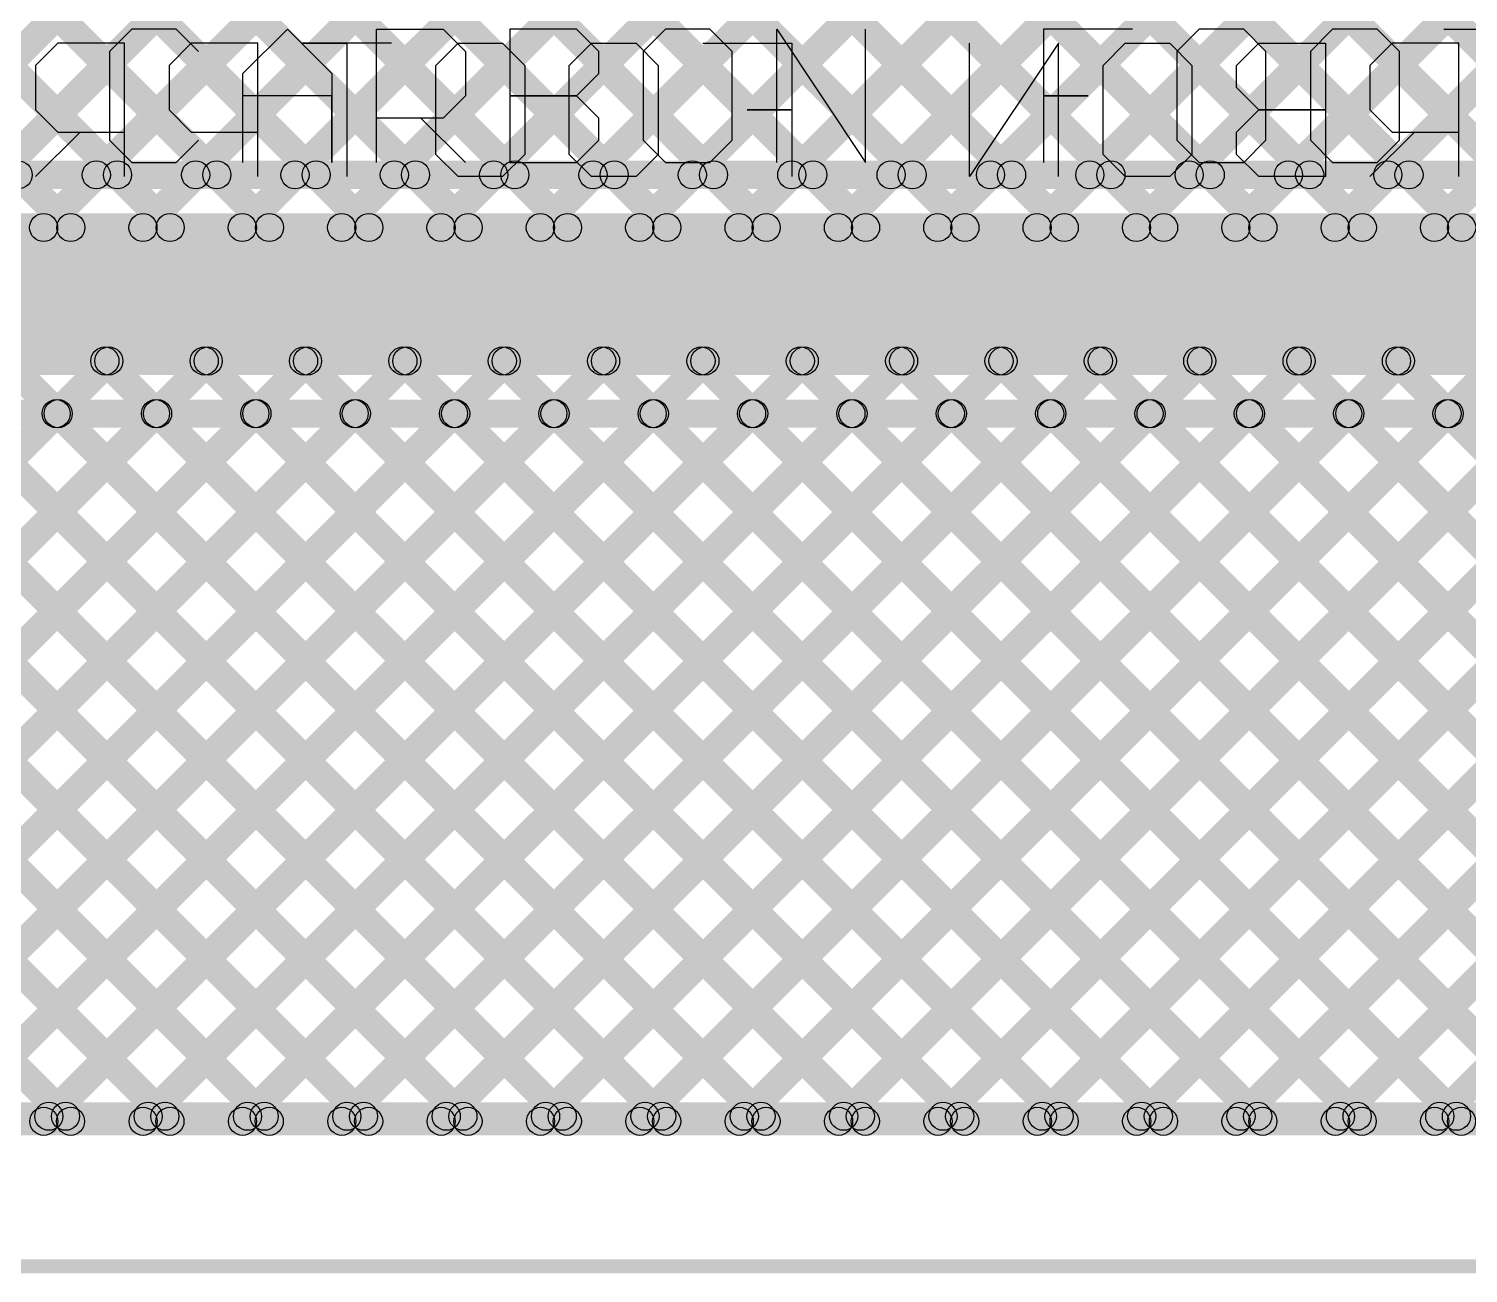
# Model space of a CAD drawing. Header units: millimetres. Extents: x 0 to 5.55, y 0 to 1.02.
# Drawn here: x 3.7919 to 4.2018, y -0.0033 to 0.3511 of the extents above; entities that cross this region are included whole.
import ezdxf

# ---------------------------------------------------------------- set-up
doc = ezdxf.new("R2010")
doc.units = ezdxf.units.MM
doc.header["$MEASUREMENT"] = 0
for name, color, linetype in [('BottomLayer', 5, 'Continuous'), ('BottomOverlay', 54, 'Continuous'), ('Mechanical2', 216, 'Continuous'), ('TopLayer', 1, 'Continuous'), ('TopOverlay', 2, 'Continuous')]:
    doc.layers.add(name, color=color, linetype=linetype)

msp = doc.modelspace()

# ---------------------------------------------------------------- hatches: boundary and pattern name
at = {"layer": 'BottomLayer'}
for points in [[(3.27028, 0.99217), (3.27594, 0.99783), (3.97644, 0.29733), (3.97078, 0.29167)], [(3.29856, 0.99217), (3.30422, 0.99783), (4.00472, 0.29733), (3.99906, 0.29167)], [(3.32685, 0.99217), (3.33251, 0.99783), (4.03301, 0.29733), (4.02735, 0.29167)], [(3.35513, 0.99217), (3.36079, 0.99783), (4.06129, 0.29733), (4.05563, 0.29167)], [(3.38342, 0.99217), (3.38907, 0.99783), (4.08957, 0.29733), (4.08392, 0.29167)], [(3.4117, 0.99217), (3.41736, 0.99783), (4.11786, 0.29733), (4.1122, 0.29167)], [(3.43999, 0.99217), (3.44564, 0.99783), (4.14614, 0.29733), (4.14049, 0.29167)], [(3.74243, 0.29167), (3.73677, 0.29733), (4.43727, 0.99783), (4.44293, 0.99217)], [(3.77071, 0.29167), (3.76506, 0.29733), (4.46556, 0.99783), (4.47121, 0.99217)], [(3.799, 0.29167), (3.79334, 0.29733), (4.49384, 0.99783), (4.4995, 0.99217)], [(3.82728, 0.29167), (3.82162, 0.29733), (4.52212, 0.99783), (4.52778, 0.99217)], [(3.85557, 0.29167), (3.84991, 0.29733), (4.55041, 0.99783), (4.55607, 0.99217)], [(3.88385, 0.29167), (3.87819, 0.29733), (4.57869, 0.99783), (4.58435, 0.99217)], [(3.91213, 0.29167), (3.90648, 0.29733), (4.60698, 0.99783), (4.61263, 0.99217)], [(3.94042, 0.29167), (3.93476, 0.29733), (4.63526, 0.99783), (4.64092, 0.99217)], [(3.9687, 0.29167), (3.96305, 0.29733), (4.66355, 0.99783), (4.6692, 0.99217)], [(3.99699, 0.29167), (3.99133, 0.29733), (4.69183, 0.99783), (4.69749, 0.99217)], [(4.02527, 0.29167), (4.01961, 0.29733), (4.72011, 0.99783), (4.72577, 0.99217)], [(4.05356, 0.29167), (4.0479, 0.29733), (4.7484, 0.99783), (4.75406, 0.99217)], [(4.08184, 0.29167), (4.07618, 0.29733), (4.77668, 0.99783), (4.78234, 0.99217)], [(4.11012, 0.29167), (4.10447, 0.29733), (4.80497, 0.99783), (4.81062, 0.99217)], [(4.13841, 0.29167), (4.13275, 0.29733), (4.83325, 0.99783), (4.83891, 0.99217)], [(4.16669, 0.29167), (4.16104, 0.29733), (4.86154, 0.99783), (4.86719, 0.99217)], [(4.19498, 0.29167), (4.18932, 0.29733), (4.88982, 0.99783), (4.89548, 0.99217)], [(3.66622, 0.87907), (3.67188, 0.88473), (4.25928, 0.29733), (4.25362, 0.29167)], [(3.65325, 0.86376), (3.6589, 0.86942), (4.231, 0.29733), (4.22534, 0.29167)], [(3.60744, 0.853), (3.6131, 0.85866), (4.17443, 0.29733), (4.16877, 0.29167)], [(3.63477, 0.85396), (3.64043, 0.85961), (4.20271, 0.29733), (4.19705, 0.29167)], [(3.48517, 0.749), (3.49083, 0.75465), (3.94815, 0.29733), (3.9425, 0.29167)], [(3.48517, 0.72071), (3.49083, 0.72637), (3.91987, 0.29733), (3.91421, 0.29167)], [(3.4718, 0.7058), (3.47746, 0.71146), (3.89158, 0.29733), (3.88593, 0.29167)], [(3.63293, 0.51638), (3.63859, 0.52204), (3.8633, 0.29733), (3.85764, 0.29167)], [(3.6308, 0.49023), (3.63645, 0.49589), (3.83502, 0.29733), (3.82936, 0.29167)], [(3.62044, 0.4723), (3.6261, 0.47796), (3.80673, 0.29733), (3.80107, 0.29167)], [(3.5755, 0.2905), (3.5755, 0.2985), (4.63702, 0.2985), (4.63702, 0.2905)], [(3.46, 0.2555), (3.46, 0.2805), (4.648, 0.2805), (4.648, 0.2555)], [(3.488, 0.2375), (3.488, 0.2455), (4.648, 0.2455), (4.648, 0.2375)], [(3.59952, 0.23867), (3.60517, 0.24433), (3.80524, 0.04426), (3.79958, 0.0386)], [(3.63078, 0.0386), (3.62513, 0.04426), (3.82519, 0.24433), (3.83085, 0.23867)], [(3.6278, 0.23867), (3.63346, 0.24433), (3.83352, 0.04426), (3.82787, 0.0386)], [(3.65907, 0.0386), (3.65341, 0.04426), (3.85348, 0.24433), (3.85913, 0.23867)], [(3.65608, 0.23867), (3.66174, 0.24433), (3.86181, 0.04426), (3.85615, 0.0386)], [(3.6785, 0.11461), (3.67284, 0.12026), (3.79691, 0.24433), (3.80257, 0.23867)], [(3.68735, 0.0386), (3.68169, 0.04426), (3.88176, 0.24433), (3.88742, 0.23867)], [(3.68437, 0.23867), (3.69003, 0.24433), (3.89009, 0.04426), (3.88444, 0.0386)], [(3.71564, 0.0386), (3.70998, 0.04426), (3.91005, 0.24433), (3.9157, 0.23867)], [(3.71265, 0.23867), (3.71831, 0.24433), (3.91838, 0.04426), (3.91272, 0.0386)], [(3.74392, 0.0386), (3.73826, 0.04426), (3.93833, 0.24433), (3.94399, 0.23867)], [(3.74094, 0.23867), (3.74659, 0.24433), (3.94666, 0.04426), (3.941, 0.0386)], [(3.7722, 0.0386), (3.76655, 0.04426), (3.96661, 0.24433), (3.97227, 0.23867)], [(3.76922, 0.23867), (3.77488, 0.24433), (3.97495, 0.04426), (3.96929, 0.0386)], [(3.80049, 0.0386), (3.79483, 0.04426), (3.9949, 0.24433), (4.00056, 0.23867)], [(3.79751, 0.23867), (3.80316, 0.24433), (4.00323, 0.04426), (3.99757, 0.0386)], [(3.82877, 0.0386), (3.82312, 0.04426), (4.02318, 0.24433), (4.02884, 0.23867)], [(3.82579, 0.23867), (3.83145, 0.24433), (4.03151, 0.04426), (4.02586, 0.0386)], [(3.85706, 0.0386), (3.8514, 0.04426), (4.05147, 0.24433), (4.05712, 0.23867)], [(3.85407, 0.23867), (3.85973, 0.24433), (4.0598, 0.04426), (4.05414, 0.0386)], [(3.88534, 0.0386), (3.87968, 0.04426), (4.07975, 0.24433), (4.08541, 0.23867)], [(3.88236, 0.23867), (3.88802, 0.24433), (4.08808, 0.04426), (4.08243, 0.0386)], [(3.91363, 0.0386), (3.90797, 0.04426), (4.10804, 0.24433), (4.11369, 0.23867)], [(3.91064, 0.23867), (3.9163, 0.24433), (4.11637, 0.04426), (4.11071, 0.0386)], [(3.94191, 0.0386), (3.93625, 0.04426), (4.13632, 0.24433), (4.14198, 0.23867)], [(3.93893, 0.23867), (3.94458, 0.24433), (4.14465, 0.04426), (4.13899, 0.0386)], [(3.97019, 0.0386), (3.96454, 0.04426), (4.1646, 0.24433), (4.17026, 0.23867)], [(3.96721, 0.23867), (3.97287, 0.24433), (4.17294, 0.04426), (4.16728, 0.0386)], [(3.99848, 0.0386), (3.99282, 0.04426), (4.19289, 0.24433), (4.19855, 0.23867)], [(3.9955, 0.23867), (4.00115, 0.24433), (4.20122, 0.04426), (4.19556, 0.0386)], [(4.02676, 0.0386), (4.02111, 0.04426), (4.22117, 0.24433), (4.22683, 0.23867)], [(4.02378, 0.23867), (4.02944, 0.24433), (4.2295, 0.04426), (4.22385, 0.0386)], [(4.05505, 0.0386), (4.04939, 0.04426), (4.24946, 0.24433), (4.25511, 0.23867)], [(4.05206, 0.23867), (4.05772, 0.24433), (4.25779, 0.04426), (4.25213, 0.0386)], [(4.08333, 0.0386), (4.07767, 0.04426), (4.27774, 0.24433), (4.2834, 0.23867)], [(4.08035, 0.23867), (4.08601, 0.24433), (4.28607, 0.04426), (4.28042, 0.0386)], [(4.11162, 0.0386), (4.10596, 0.04426), (4.30603, 0.24433), (4.31168, 0.23867)], [(4.10863, 0.23867), (4.11429, 0.24433), (4.31436, 0.04426), (4.3087, 0.0386)], [(4.1399, 0.0386), (4.13424, 0.04426), (4.33431, 0.24433), (4.33997, 0.23867)], [(4.13692, 0.23867), (4.14257, 0.24433), (4.34264, 0.04426), (4.33698, 0.0386)], [(4.16818, 0.0386), (4.16253, 0.04426), (4.36259, 0.24433), (4.36825, 0.23867)], [(4.1652, 0.23867), (4.17086, 0.24433), (4.37093, 0.04426), (4.36527, 0.0386)], [(4.19647, 0.0386), (4.19081, 0.04426), (4.39088, 0.24433), (4.39654, 0.23867)], [(4.19349, 0.23867), (4.19914, 0.24433), (4.39921, 0.04426), (4.39355, 0.0386)], [(3.166, 0.03743), (3.166, 0.04543), (5.502, 0.04543), (5.502, 0.03743)]]:
    msp.add_hatch(color=5, dxfattribs=at).paths.add_polyline_path(points)
h = msp.add_hatch(color=5, dxfattribs=at)
edge = h.paths.add_edge_path()
edge.add_arc((3.79617, 0.2945), 0.004, 0, 360)
h = msp.add_hatch(color=5, dxfattribs=at)
edge = h.paths.add_edge_path()
edge.add_arc((3.8039, 0.2945), 0.004, 0, 360)
h = msp.add_hatch(color=5, dxfattribs=at)
edge = h.paths.add_edge_path()
edge.add_arc((3.82445, 0.2945), 0.004, 0, 360)
h = msp.add_hatch(color=5, dxfattribs=at)
edge = h.paths.add_edge_path()
edge.add_arc((3.83219, 0.2945), 0.004, 0, 360)
h = msp.add_hatch(color=5, dxfattribs=at)
edge = h.paths.add_edge_path()
edge.add_arc((3.85274, 0.2945), 0.004, 0, 360)
h = msp.add_hatch(color=5, dxfattribs=at)
edge = h.paths.add_edge_path()
edge.add_arc((3.86047, 0.2945), 0.004, 0, 360)
h = msp.add_hatch(color=5, dxfattribs=at)
edge = h.paths.add_edge_path()
edge.add_arc((3.88102, 0.2945), 0.004, 0, 360)
h = msp.add_hatch(color=5, dxfattribs=at)
edge = h.paths.add_edge_path()
edge.add_arc((3.88876, 0.2945), 0.004, 0, 360)
h = msp.add_hatch(color=5, dxfattribs=at)
edge = h.paths.add_edge_path()
edge.add_arc((3.90931, 0.2945), 0.004, 0, 360)
h = msp.add_hatch(color=5, dxfattribs=at)
edge = h.paths.add_edge_path()
edge.add_arc((3.91704, 0.2945), 0.004, 0, 360)
h = msp.add_hatch(color=5, dxfattribs=at)
edge = h.paths.add_edge_path()
edge.add_arc((3.93759, 0.2945), 0.004, 0, 360)
h = msp.add_hatch(color=5, dxfattribs=at)
edge = h.paths.add_edge_path()
edge.add_arc((3.94532, 0.2945), 0.004, 0, 360)
h = msp.add_hatch(color=5, dxfattribs=at)
edge = h.paths.add_edge_path()
edge.add_arc((3.96587, 0.2945), 0.004, 0, 360)
h = msp.add_hatch(color=5, dxfattribs=at)
edge = h.paths.add_edge_path()
edge.add_arc((3.97361, 0.2945), 0.004, 0, 360)
h = msp.add_hatch(color=5, dxfattribs=at)
edge = h.paths.add_edge_path()
edge.add_arc((3.99416, 0.2945), 0.004, 0, 360)
h = msp.add_hatch(color=5, dxfattribs=at)
edge = h.paths.add_edge_path()
edge.add_arc((4.00189, 0.2945), 0.004, 0, 360)
h = msp.add_hatch(color=5, dxfattribs=at)
edge = h.paths.add_edge_path()
edge.add_arc((4.02244, 0.2945), 0.004, 0, 360)
h = msp.add_hatch(color=5, dxfattribs=at)
edge = h.paths.add_edge_path()
edge.add_arc((4.03018, 0.2945), 0.004, 0, 360)
h = msp.add_hatch(color=5, dxfattribs=at)
edge = h.paths.add_edge_path()
edge.add_arc((4.05073, 0.2945), 0.004, 0, 360)
h = msp.add_hatch(color=5, dxfattribs=at)
edge = h.paths.add_edge_path()
edge.add_arc((4.05846, 0.2945), 0.004, 0, 360)
h = msp.add_hatch(color=5, dxfattribs=at)
edge = h.paths.add_edge_path()
edge.add_arc((4.07901, 0.2945), 0.004, 0, 360)
h = msp.add_hatch(color=5, dxfattribs=at)
edge = h.paths.add_edge_path()
edge.add_arc((4.08675, 0.2945), 0.004, 0, 360)
h = msp.add_hatch(color=5, dxfattribs=at)
edge = h.paths.add_edge_path()
edge.add_arc((4.1073, 0.2945), 0.004, 0, 360)
h = msp.add_hatch(color=5, dxfattribs=at)
edge = h.paths.add_edge_path()
edge.add_arc((4.11503, 0.2945), 0.004, 0, 360)
h = msp.add_hatch(color=5, dxfattribs=at)
edge = h.paths.add_edge_path()
edge.add_arc((4.13558, 0.2945), 0.004, 0, 360)
h = msp.add_hatch(color=5, dxfattribs=at)
edge = h.paths.add_edge_path()
edge.add_arc((4.14331, 0.2945), 0.004, 0, 360)
h = msp.add_hatch(color=5, dxfattribs=at)
edge = h.paths.add_edge_path()
edge.add_arc((4.16386, 0.2945), 0.004, 0, 360)
h = msp.add_hatch(color=5, dxfattribs=at)
edge = h.paths.add_edge_path()
edge.add_arc((4.1716, 0.2945), 0.004, 0, 360)
h = msp.add_hatch(color=5, dxfattribs=at)
edge = h.paths.add_edge_path()
edge.add_arc((4.19215, 0.2945), 0.004, 0, 360)
h = msp.add_hatch(color=5, dxfattribs=at)
edge = h.paths.add_edge_path()
edge.add_arc((4.19988, 0.2945), 0.004, 0, 360)
h = msp.add_hatch(color=5, dxfattribs=at)
edge = h.paths.add_edge_path()
edge.add_arc((3.79974, 0.2415), 0.004, 0, 360)
h = msp.add_hatch(color=5, dxfattribs=at)
edge = h.paths.add_edge_path()
edge.add_arc((3.80033, 0.2415), 0.004, 0, 360)
h = msp.add_hatch(color=5, dxfattribs=at)
edge = h.paths.add_edge_path()
edge.add_arc((3.82802, 0.2415), 0.004, 0, 360)
h = msp.add_hatch(color=5, dxfattribs=at)
edge = h.paths.add_edge_path()
edge.add_arc((3.82862, 0.2415), 0.004, 0, 360)
h = msp.add_hatch(color=5, dxfattribs=at)
edge = h.paths.add_edge_path()
edge.add_arc((3.85631, 0.2415), 0.004, 0, 360)
h = msp.add_hatch(color=5, dxfattribs=at)
edge = h.paths.add_edge_path()
edge.add_arc((3.8569, 0.2415), 0.004, 0, 360)
h = msp.add_hatch(color=5, dxfattribs=at)
edge = h.paths.add_edge_path()
edge.add_arc((3.88459, 0.2415), 0.004, 0, 360)
h = msp.add_hatch(color=5, dxfattribs=at)
edge = h.paths.add_edge_path()
edge.add_arc((3.88519, 0.2415), 0.004, 0, 360)
h = msp.add_hatch(color=5, dxfattribs=at)
edge = h.paths.add_edge_path()
edge.add_arc((3.91287, 0.2415), 0.004, 0, 360)
h = msp.add_hatch(color=5, dxfattribs=at)
edge = h.paths.add_edge_path()
edge.add_arc((3.91347, 0.2415), 0.004, 0, 360)
h = msp.add_hatch(color=5, dxfattribs=at)
edge = h.paths.add_edge_path()
edge.add_arc((3.94116, 0.2415), 0.004, 0, 360)
h = msp.add_hatch(color=5, dxfattribs=at)
edge = h.paths.add_edge_path()
edge.add_arc((3.94176, 0.2415), 0.004, 0, 360)
h = msp.add_hatch(color=5, dxfattribs=at)
edge = h.paths.add_edge_path()
edge.add_arc((3.96944, 0.2415), 0.004, 0, 360)
h = msp.add_hatch(color=5, dxfattribs=at)
edge = h.paths.add_edge_path()
edge.add_arc((3.97004, 0.2415), 0.004, 0, 360)
h = msp.add_hatch(color=5, dxfattribs=at)
edge = h.paths.add_edge_path()
edge.add_arc((3.99773, 0.2415), 0.004, 0, 360)
h = msp.add_hatch(color=5, dxfattribs=at)
edge = h.paths.add_edge_path()
edge.add_arc((3.99832, 0.2415), 0.004, 0, 360)
h = msp.add_hatch(color=5, dxfattribs=at)
edge = h.paths.add_edge_path()
edge.add_arc((4.02601, 0.2415), 0.004, 0, 360)
h = msp.add_hatch(color=5, dxfattribs=at)
edge = h.paths.add_edge_path()
edge.add_arc((4.02661, 0.2415), 0.004, 0, 360)
h = msp.add_hatch(color=5, dxfattribs=at)
edge = h.paths.add_edge_path()
edge.add_arc((4.0543, 0.2415), 0.004, 0, 360)
h = msp.add_hatch(color=5, dxfattribs=at)
edge = h.paths.add_edge_path()
edge.add_arc((4.05489, 0.2415), 0.004, 0, 360)
h = msp.add_hatch(color=5, dxfattribs=at)
edge = h.paths.add_edge_path()
edge.add_arc((4.08258, 0.2415), 0.004, 0, 360)
h = msp.add_hatch(color=5, dxfattribs=at)
edge = h.paths.add_edge_path()
edge.add_arc((4.08318, 0.2415), 0.004, 0, 360)
h = msp.add_hatch(color=5, dxfattribs=at)
edge = h.paths.add_edge_path()
edge.add_arc((4.11086, 0.2415), 0.004, 0, 360)
h = msp.add_hatch(color=5, dxfattribs=at)
edge = h.paths.add_edge_path()
edge.add_arc((4.11146, 0.2415), 0.004, 0, 360)
h = msp.add_hatch(color=5, dxfattribs=at)
edge = h.paths.add_edge_path()
edge.add_arc((4.13915, 0.2415), 0.004, 0, 360)
h = msp.add_hatch(color=5, dxfattribs=at)
edge = h.paths.add_edge_path()
edge.add_arc((4.13975, 0.2415), 0.004, 0, 360)
h = msp.add_hatch(color=5, dxfattribs=at)
edge = h.paths.add_edge_path()
edge.add_arc((4.16743, 0.2415), 0.004, 0, 360)
h = msp.add_hatch(color=5, dxfattribs=at)
edge = h.paths.add_edge_path()
edge.add_arc((4.16803, 0.2415), 0.004, 0, 360)
h = msp.add_hatch(color=5, dxfattribs=at)
edge = h.paths.add_edge_path()
edge.add_arc((4.19572, 0.2415), 0.004, 0, 360)
h = msp.add_hatch(color=5, dxfattribs=at)
edge = h.paths.add_edge_path()
edge.add_arc((4.19631, 0.2415), 0.004, 0, 360)
h = msp.add_hatch(color=5, dxfattribs=at)
edge = h.paths.add_edge_path()
edge.add_arc((3.79766, 0.04143), 0.004, 0, 360)
h = msp.add_hatch(color=5, dxfattribs=at)
edge = h.paths.add_edge_path()
edge.add_arc((3.80241, 0.04143), 0.004, 0, 360)
h = msp.add_hatch(color=5, dxfattribs=at)
edge = h.paths.add_edge_path()
edge.add_arc((3.82594, 0.04143), 0.004, 0, 360)
h = msp.add_hatch(color=5, dxfattribs=at)
edge = h.paths.add_edge_path()
edge.add_arc((3.8307, 0.04143), 0.004, 0, 360)
h = msp.add_hatch(color=5, dxfattribs=at)
edge = h.paths.add_edge_path()
edge.add_arc((3.85423, 0.04143), 0.004, 0, 360)
h = msp.add_hatch(color=5, dxfattribs=at)
edge = h.paths.add_edge_path()
edge.add_arc((3.85898, 0.04143), 0.004, 0, 360)
h = msp.add_hatch(color=5, dxfattribs=at)
edge = h.paths.add_edge_path()
edge.add_arc((3.88251, 0.04143), 0.004, 0, 360)
h = msp.add_hatch(color=5, dxfattribs=at)
edge = h.paths.add_edge_path()
edge.add_arc((3.88726, 0.04143), 0.004, 0, 360)
h = msp.add_hatch(color=5, dxfattribs=at)
edge = h.paths.add_edge_path()
edge.add_arc((3.9108, 0.04143), 0.004, 0, 360)
h = msp.add_hatch(color=5, dxfattribs=at)
edge = h.paths.add_edge_path()
edge.add_arc((3.91555, 0.04143), 0.004, 0, 360)
h = msp.add_hatch(color=5, dxfattribs=at)
edge = h.paths.add_edge_path()
edge.add_arc((3.93908, 0.04143), 0.004, 0, 360)
h = msp.add_hatch(color=5, dxfattribs=at)
edge = h.paths.add_edge_path()
edge.add_arc((3.94383, 0.04143), 0.004, 0, 360)
h = msp.add_hatch(color=5, dxfattribs=at)
edge = h.paths.add_edge_path()
edge.add_arc((3.96737, 0.04143), 0.004, 0, 360)
h = msp.add_hatch(color=5, dxfattribs=at)
edge = h.paths.add_edge_path()
edge.add_arc((3.97212, 0.04143), 0.004, 0, 360)
h = msp.add_hatch(color=5, dxfattribs=at)
edge = h.paths.add_edge_path()
edge.add_arc((3.99565, 0.04143), 0.004, 0, 360)
h = msp.add_hatch(color=5, dxfattribs=at)
edge = h.paths.add_edge_path()
edge.add_arc((4.0004, 0.04143), 0.004, 0, 360)
h = msp.add_hatch(color=5, dxfattribs=at)
edge = h.paths.add_edge_path()
edge.add_arc((4.02393, 0.04143), 0.004, 0, 360)
h = msp.add_hatch(color=5, dxfattribs=at)
edge = h.paths.add_edge_path()
edge.add_arc((4.02869, 0.04143), 0.004, 0, 360)
h = msp.add_hatch(color=5, dxfattribs=at)
edge = h.paths.add_edge_path()
edge.add_arc((4.05222, 0.04143), 0.004, 0, 360)
h = msp.add_hatch(color=5, dxfattribs=at)
edge = h.paths.add_edge_path()
edge.add_arc((4.05697, 0.04143), 0.004, 0, 360)
h = msp.add_hatch(color=5, dxfattribs=at)
edge = h.paths.add_edge_path()
edge.add_arc((4.0805, 0.04143), 0.004, 0, 360)
h = msp.add_hatch(color=5, dxfattribs=at)
edge = h.paths.add_edge_path()
edge.add_arc((4.08525, 0.04143), 0.004, 0, 360)
h = msp.add_hatch(color=5, dxfattribs=at)
edge = h.paths.add_edge_path()
edge.add_arc((4.10879, 0.04143), 0.004, 0, 360)
h = msp.add_hatch(color=5, dxfattribs=at)
edge = h.paths.add_edge_path()
edge.add_arc((4.11354, 0.04143), 0.004, 0, 360)
h = msp.add_hatch(color=5, dxfattribs=at)
edge = h.paths.add_edge_path()
edge.add_arc((4.13707, 0.04143), 0.004, 0, 360)
h = msp.add_hatch(color=5, dxfattribs=at)
edge = h.paths.add_edge_path()
edge.add_arc((4.14182, 0.04143), 0.004, 0, 360)
h = msp.add_hatch(color=5, dxfattribs=at)
edge = h.paths.add_edge_path()
edge.add_arc((4.16536, 0.04143), 0.004, 0, 360)
h = msp.add_hatch(color=5, dxfattribs=at)
edge = h.paths.add_edge_path()
edge.add_arc((4.17011, 0.04143), 0.004, 0, 360)
h = msp.add_hatch(color=5, dxfattribs=at)
edge = h.paths.add_edge_path()
edge.add_arc((4.19364, 0.04143), 0.004, 0, 360)
h = msp.add_hatch(color=5, dxfattribs=at)
edge = h.paths.add_edge_path()
edge.add_arc((4.19839, 0.04143), 0.004, 0, 360)
at = {"layer": 'Mechanical2'}
msp.add_hatch(color=216, dxfattribs=at).paths.add_polyline_path([(3.14972, -0.00326), (3.14972, 0.00068), (5.5513, 0.00068), (5.5513, -0.00326)])
at = {"layer": 'TopLayer'}
for points in [[(3.18686, 0.99074), (3.19252, 0.9964), (3.87658, 0.31233), (3.87093, 0.30667)], [(3.21514, 0.99074), (3.2208, 0.9964), (3.90487, 0.31233), (3.89921, 0.30667)], [(3.24343, 0.99074), (3.24908, 0.9964), (3.93315, 0.31233), (3.9275, 0.30667)], [(3.27171, 0.99074), (3.27737, 0.9964), (3.96144, 0.31233), (3.95578, 0.30667)], [(3.3, 0.99074), (3.30565, 0.9964), (3.98972, 0.31233), (3.98406, 0.30667)], [(3.32828, 0.99074), (3.33394, 0.9964), (4.01801, 0.31233), (4.01235, 0.30667)], [(3.35656, 0.99074), (3.36222, 0.9964), (4.04629, 0.31233), (4.04063, 0.30667)], [(3.38485, 0.99074), (3.39051, 0.9964), (4.07457, 0.31233), (4.06892, 0.30667)], [(3.41313, 0.99074), (3.41879, 0.9964), (4.10286, 0.31233), (4.0972, 0.30667)], [(3.44142, 0.99074), (3.44707, 0.9964), (4.13114, 0.31233), (4.12549, 0.30667)], [(3.75743, 0.30667), (3.75177, 0.31233), (4.43584, 0.9964), (4.4415, 0.99074)], [(3.78571, 0.30667), (3.78006, 0.31233), (4.46412, 0.9964), (4.46978, 0.99074)], [(3.814, 0.30667), (3.80834, 0.31233), (4.49241, 0.9964), (4.49806, 0.99074)], [(3.84228, 0.30667), (3.83662, 0.31233), (4.52069, 0.9964), (4.52635, 0.99074)], [(3.87057, 0.30667), (3.86491, 0.31233), (4.54898, 0.9964), (4.55463, 0.99074)], [(3.89885, 0.30667), (3.89319, 0.31233), (4.57726, 0.9964), (4.58292, 0.99074)], [(3.92713, 0.30667), (3.92148, 0.31233), (4.60555, 0.9964), (4.6112, 0.99074)], [(3.95542, 0.30667), (3.94976, 0.31233), (4.63383, 0.9964), (4.63949, 0.99074)], [(3.9837, 0.30667), (3.97805, 0.31233), (4.66211, 0.9964), (4.66777, 0.99074)], [(4.01199, 0.30667), (4.00633, 0.31233), (4.6904, 0.9964), (4.69606, 0.99074)], [(4.04027, 0.30667), (4.03461, 0.31233), (4.71868, 0.9964), (4.72434, 0.99074)], [(4.06856, 0.30667), (4.0629, 0.31233), (4.74697, 0.9964), (4.75262, 0.99074)], [(4.09684, 0.30667), (4.09118, 0.31233), (4.77525, 0.9964), (4.78091, 0.99074)], [(4.12512, 0.30667), (4.11947, 0.31233), (4.80354, 0.9964), (4.80919, 0.99074)], [(4.15341, 0.30667), (4.14775, 0.31233), (4.83182, 0.9964), (4.83748, 0.99074)], [(4.18169, 0.30667), (4.17604, 0.31233), (4.8601, 0.9964), (4.86576, 0.99074)], [(3.66622, 0.87907), (3.67188, 0.88473), (4.24428, 0.31233), (4.23862, 0.30667)], [(3.65325, 0.86376), (3.6589, 0.86942), (4.216, 0.31233), (4.21034, 0.30667)], [(3.60744, 0.853), (3.6131, 0.85866), (4.15943, 0.31233), (4.15377, 0.30667)], [(3.63477, 0.85396), (3.64043, 0.85961), (4.18771, 0.31233), (4.18205, 0.30667)], [(3.63293, 0.51638), (3.63859, 0.52204), (3.8483, 0.31233), (3.84264, 0.30667)], [(3.6308, 0.49023), (3.63645, 0.49589), (3.82002, 0.31233), (3.81436, 0.30667)], [(4.11018, 0.03717), (4.10453, 0.04283), (4.54573, 0.48403), (4.55139, 0.47838)], [(4.13847, 0.03717), (4.13281, 0.04283), (4.55878, 0.4688), (4.56444, 0.46314)], [(4.16675, 0.03717), (4.16109, 0.04283), (4.58706, 0.4688), (4.59272, 0.46314)], [(4.19504, 0.03717), (4.18938, 0.04283), (4.61535, 0.4688), (4.621, 0.46314)], [(3.5591, 0.3055), (3.5591, 0.3135), (4.29102, 0.3135), (4.29102, 0.3055)], [(0.474, 0.2705), (0.474, 0.2955), (4.302, 0.2955), (4.302, 0.2705)], [(0.48129, 0.2525), (0.48129, 0.2605), (4.302, 0.2605), (4.302, 0.2525)], [(3.58452, 0.25367), (3.59017, 0.25933), (3.80667, 0.04283), (3.80102, 0.03717)], [(3.6128, 0.25367), (3.61846, 0.25933), (3.83496, 0.04283), (3.8293, 0.03717)], [(3.62935, 0.03717), (3.62369, 0.04283), (3.84019, 0.25933), (3.84585, 0.25367)], [(3.64108, 0.25367), (3.64674, 0.25933), (3.86324, 0.04283), (3.85758, 0.03717)], [(3.65763, 0.03717), (3.65198, 0.04283), (3.86848, 0.25933), (3.87413, 0.25367)], [(3.66937, 0.25367), (3.67503, 0.25933), (3.89153, 0.04283), (3.88587, 0.03717)], [(3.6785, 0.11461), (3.67284, 0.12026), (3.81191, 0.25933), (3.81757, 0.25367)], [(3.68592, 0.03717), (3.68026, 0.04283), (3.89676, 0.25933), (3.90242, 0.25367)], [(3.69765, 0.25367), (3.70331, 0.25933), (3.91981, 0.04283), (3.91415, 0.03717)], [(3.7142, 0.03717), (3.70855, 0.04283), (3.92505, 0.25933), (3.9307, 0.25367)], [(3.72594, 0.25367), (3.73159, 0.25933), (3.94809, 0.04283), (3.94244, 0.03717)], [(3.74249, 0.03717), (3.73683, 0.04283), (3.95333, 0.25933), (3.95899, 0.25367)], [(3.75422, 0.25367), (3.75988, 0.25933), (3.97638, 0.04283), (3.97072, 0.03717)], [(3.77077, 0.03717), (3.76511, 0.04283), (3.98161, 0.25933), (3.98727, 0.25367)], [(3.78251, 0.25367), (3.78816, 0.25933), (4.00466, 0.04283), (3.99901, 0.03717)], [(3.79906, 0.03717), (3.7934, 0.04283), (4.0099, 0.25933), (4.01556, 0.25367)], [(3.81079, 0.25367), (3.81645, 0.25933), (4.03295, 0.04283), (4.02729, 0.03717)], [(3.82734, 0.03717), (3.82168, 0.04283), (4.03818, 0.25933), (4.04384, 0.25367)], [(3.83907, 0.25367), (3.84473, 0.25933), (4.06123, 0.04283), (4.05557, 0.03717)], [(3.85562, 0.03717), (3.84997, 0.04283), (4.06647, 0.25933), (4.07212, 0.25367)], [(3.86736, 0.25367), (3.87302, 0.25933), (4.08952, 0.04283), (4.08386, 0.03717)], [(3.88391, 0.03717), (3.87825, 0.04283), (4.09475, 0.25933), (4.10041, 0.25367)], [(3.89564, 0.25367), (3.9013, 0.25933), (4.1178, 0.04283), (4.11214, 0.03717)], [(3.91219, 0.03717), (3.90654, 0.04283), (4.12304, 0.25933), (4.12869, 0.25367)], [(3.92393, 0.25367), (3.92958, 0.25933), (4.14608, 0.04283), (4.14043, 0.03717)], [(3.94048, 0.03717), (3.93482, 0.04283), (4.15132, 0.25933), (4.15698, 0.25367)], [(3.95221, 0.25367), (3.95787, 0.25933), (4.17437, 0.04283), (4.16871, 0.03717)], [(3.96876, 0.03717), (3.9631, 0.04283), (4.1796, 0.25933), (4.18526, 0.25367)], [(3.9805, 0.25367), (3.98615, 0.25933), (4.20265, 0.04283), (4.197, 0.03717)], [(3.99705, 0.03717), (3.99139, 0.04283), (4.20789, 0.25933), (4.21355, 0.25367)], [(4.00878, 0.25367), (4.01444, 0.25933), (4.23094, 0.04283), (4.22528, 0.03717)], [(4.02533, 0.03717), (4.01967, 0.04283), (4.23617, 0.25933), (4.24183, 0.25367)], [(4.03706, 0.25367), (4.04272, 0.25933), (4.25922, 0.04283), (4.25356, 0.03717)], [(4.05361, 0.03717), (4.04796, 0.04283), (4.26446, 0.25933), (4.27011, 0.25367)], [(4.06535, 0.25367), (4.07101, 0.25933), (4.28751, 0.04283), (4.28185, 0.03717)], [(4.0819, 0.03717), (4.07624, 0.04283), (4.29274, 0.25933), (4.2984, 0.25367)], [(4.09363, 0.25367), (4.09929, 0.25933), (4.31579, 0.04283), (4.31013, 0.03717)], [(4.12192, 0.25367), (4.12757, 0.25933), (4.34407, 0.04283), (4.33842, 0.03717)], [(4.1502, 0.25367), (4.15586, 0.25933), (4.37236, 0.04283), (4.3667, 0.03717)], [(4.17849, 0.25367), (4.18414, 0.25933), (4.40064, 0.04283), (4.39499, 0.03717)], [(3.167, 0.036), (3.167, 0.044), (5.503, 0.044), (5.503, 0.036)]]:
    msp.add_hatch(color=1, dxfattribs=at).paths.add_polyline_path(points)
h = msp.add_hatch(color=1, dxfattribs=at)
edge = h.paths.add_edge_path()
edge.add_arc((3.7889, 0.3095), 0.004, 0, 360)
h = msp.add_hatch(color=1, dxfattribs=at)
edge = h.paths.add_edge_path()
edge.add_arc((3.81117, 0.3095), 0.004, 0, 360)
h = msp.add_hatch(color=1, dxfattribs=at)
edge = h.paths.add_edge_path()
edge.add_arc((3.81719, 0.3095), 0.004, 0, 360)
h = msp.add_hatch(color=1, dxfattribs=at)
edge = h.paths.add_edge_path()
edge.add_arc((3.83945, 0.3095), 0.004, 0, 360)
h = msp.add_hatch(color=1, dxfattribs=at)
edge = h.paths.add_edge_path()
edge.add_arc((3.84547, 0.3095), 0.004, 0, 360)
h = msp.add_hatch(color=1, dxfattribs=at)
edge = h.paths.add_edge_path()
edge.add_arc((3.86774, 0.3095), 0.004, 0, 360)
h = msp.add_hatch(color=1, dxfattribs=at)
edge = h.paths.add_edge_path()
edge.add_arc((3.87376, 0.3095), 0.004, 0, 360)
h = msp.add_hatch(color=1, dxfattribs=at)
edge = h.paths.add_edge_path()
edge.add_arc((3.89602, 0.3095), 0.004, 0, 360)
h = msp.add_hatch(color=1, dxfattribs=at)
edge = h.paths.add_edge_path()
edge.add_arc((3.90204, 0.3095), 0.004, 0, 360)
h = msp.add_hatch(color=1, dxfattribs=at)
edge = h.paths.add_edge_path()
edge.add_arc((3.92431, 0.3095), 0.004, 0, 360)
h = msp.add_hatch(color=1, dxfattribs=at)
edge = h.paths.add_edge_path()
edge.add_arc((3.93032, 0.3095), 0.004, 0, 360)
h = msp.add_hatch(color=1, dxfattribs=at)
edge = h.paths.add_edge_path()
edge.add_arc((3.95259, 0.3095), 0.004, 0, 360)
h = msp.add_hatch(color=1, dxfattribs=at)
edge = h.paths.add_edge_path()
edge.add_arc((3.95861, 0.3095), 0.004, 0, 360)
h = msp.add_hatch(color=1, dxfattribs=at)
edge = h.paths.add_edge_path()
edge.add_arc((3.98087, 0.3095), 0.004, 0, 360)
h = msp.add_hatch(color=1, dxfattribs=at)
edge = h.paths.add_edge_path()
edge.add_arc((3.98689, 0.3095), 0.004, 0, 360)
h = msp.add_hatch(color=1, dxfattribs=at)
edge = h.paths.add_edge_path()
edge.add_arc((4.00916, 0.3095), 0.004, 0, 360)
h = msp.add_hatch(color=1, dxfattribs=at)
edge = h.paths.add_edge_path()
edge.add_arc((4.01518, 0.3095), 0.004, 0, 360)
h = msp.add_hatch(color=1, dxfattribs=at)
edge = h.paths.add_edge_path()
edge.add_arc((4.03744, 0.3095), 0.004, 0, 360)
h = msp.add_hatch(color=1, dxfattribs=at)
edge = h.paths.add_edge_path()
edge.add_arc((4.04346, 0.3095), 0.004, 0, 360)
h = msp.add_hatch(color=1, dxfattribs=at)
edge = h.paths.add_edge_path()
edge.add_arc((4.06573, 0.3095), 0.004, 0, 360)
h = msp.add_hatch(color=1, dxfattribs=at)
edge = h.paths.add_edge_path()
edge.add_arc((4.07175, 0.3095), 0.004, 0, 360)
h = msp.add_hatch(color=1, dxfattribs=at)
edge = h.paths.add_edge_path()
edge.add_arc((4.09401, 0.3095), 0.004, 0, 360)
h = msp.add_hatch(color=1, dxfattribs=at)
edge = h.paths.add_edge_path()
edge.add_arc((4.10003, 0.3095), 0.004, 0, 360)
h = msp.add_hatch(color=1, dxfattribs=at)
edge = h.paths.add_edge_path()
edge.add_arc((4.1223, 0.3095), 0.004, 0, 360)
h = msp.add_hatch(color=1, dxfattribs=at)
edge = h.paths.add_edge_path()
edge.add_arc((4.12831, 0.3095), 0.004, 0, 360)
h = msp.add_hatch(color=1, dxfattribs=at)
edge = h.paths.add_edge_path()
edge.add_arc((4.15058, 0.3095), 0.004, 0, 360)
h = msp.add_hatch(color=1, dxfattribs=at)
edge = h.paths.add_edge_path()
edge.add_arc((4.1566, 0.3095), 0.004, 0, 360)
h = msp.add_hatch(color=1, dxfattribs=at)
edge = h.paths.add_edge_path()
edge.add_arc((4.17886, 0.3095), 0.004, 0, 360)
h = msp.add_hatch(color=1, dxfattribs=at)
edge = h.paths.add_edge_path()
edge.add_arc((4.18488, 0.3095), 0.004, 0, 360)
h = msp.add_hatch(color=1, dxfattribs=at)
edge = h.paths.add_edge_path()
edge.add_arc((3.81362, 0.2565), 0.004, 0, 360)
h = msp.add_hatch(color=1, dxfattribs=at)
edge = h.paths.add_edge_path()
edge.add_arc((3.81474, 0.2565), 0.004, 0, 360)
h = msp.add_hatch(color=1, dxfattribs=at)
edge = h.paths.add_edge_path()
edge.add_arc((3.8419, 0.2565), 0.004, 0, 360)
h = msp.add_hatch(color=1, dxfattribs=at)
edge = h.paths.add_edge_path()
edge.add_arc((3.84302, 0.2565), 0.004, 0, 360)
h = msp.add_hatch(color=1, dxfattribs=at)
edge = h.paths.add_edge_path()
edge.add_arc((3.87019, 0.2565), 0.004, 0, 360)
h = msp.add_hatch(color=1, dxfattribs=at)
edge = h.paths.add_edge_path()
edge.add_arc((3.87131, 0.2565), 0.004, 0, 360)
h = msp.add_hatch(color=1, dxfattribs=at)
edge = h.paths.add_edge_path()
edge.add_arc((3.89847, 0.2565), 0.004, 0, 360)
h = msp.add_hatch(color=1, dxfattribs=at)
edge = h.paths.add_edge_path()
edge.add_arc((3.89959, 0.2565), 0.004, 0, 360)
h = msp.add_hatch(color=1, dxfattribs=at)
edge = h.paths.add_edge_path()
edge.add_arc((3.92676, 0.2565), 0.004, 0, 360)
h = msp.add_hatch(color=1, dxfattribs=at)
edge = h.paths.add_edge_path()
edge.add_arc((3.92787, 0.2565), 0.004, 0, 360)
h = msp.add_hatch(color=1, dxfattribs=at)
edge = h.paths.add_edge_path()
edge.add_arc((3.95504, 0.2565), 0.004, 0, 360)
h = msp.add_hatch(color=1, dxfattribs=at)
edge = h.paths.add_edge_path()
edge.add_arc((3.95616, 0.2565), 0.004, 0, 360)
h = msp.add_hatch(color=1, dxfattribs=at)
edge = h.paths.add_edge_path()
edge.add_arc((3.98332, 0.2565), 0.004, 0, 360)
h = msp.add_hatch(color=1, dxfattribs=at)
edge = h.paths.add_edge_path()
edge.add_arc((3.98444, 0.2565), 0.004, 0, 360)
h = msp.add_hatch(color=1, dxfattribs=at)
edge = h.paths.add_edge_path()
edge.add_arc((4.01161, 0.2565), 0.004, 0, 360)
h = msp.add_hatch(color=1, dxfattribs=at)
edge = h.paths.add_edge_path()
edge.add_arc((4.01273, 0.2565), 0.004, 0, 360)
h = msp.add_hatch(color=1, dxfattribs=at)
edge = h.paths.add_edge_path()
edge.add_arc((4.03989, 0.2565), 0.004, 0, 360)
h = msp.add_hatch(color=1, dxfattribs=at)
edge = h.paths.add_edge_path()
edge.add_arc((4.04101, 0.2565), 0.004, 0, 360)
h = msp.add_hatch(color=1, dxfattribs=at)
edge = h.paths.add_edge_path()
edge.add_arc((4.06818, 0.2565), 0.004, 0, 360)
h = msp.add_hatch(color=1, dxfattribs=at)
edge = h.paths.add_edge_path()
edge.add_arc((4.0693, 0.2565), 0.004, 0, 360)
h = msp.add_hatch(color=1, dxfattribs=at)
edge = h.paths.add_edge_path()
edge.add_arc((4.09646, 0.2565), 0.004, 0, 360)
h = msp.add_hatch(color=1, dxfattribs=at)
edge = h.paths.add_edge_path()
edge.add_arc((4.09758, 0.2565), 0.004, 0, 360)
h = msp.add_hatch(color=1, dxfattribs=at)
edge = h.paths.add_edge_path()
edge.add_arc((4.12475, 0.2565), 0.004, 0, 360)
h = msp.add_hatch(color=1, dxfattribs=at)
edge = h.paths.add_edge_path()
edge.add_arc((4.12586, 0.2565), 0.004, 0, 360)
h = msp.add_hatch(color=1, dxfattribs=at)
edge = h.paths.add_edge_path()
edge.add_arc((4.15303, 0.2565), 0.004, 0, 360)
h = msp.add_hatch(color=1, dxfattribs=at)
edge = h.paths.add_edge_path()
edge.add_arc((4.15415, 0.2565), 0.004, 0, 360)
h = msp.add_hatch(color=1, dxfattribs=at)
edge = h.paths.add_edge_path()
edge.add_arc((4.18131, 0.2565), 0.004, 0, 360)
h = msp.add_hatch(color=1, dxfattribs=at)
edge = h.paths.add_edge_path()
edge.add_arc((4.18243, 0.2565), 0.004, 0, 360)
h = msp.add_hatch(color=1, dxfattribs=at)
edge = h.paths.add_edge_path()
edge.add_arc((3.79623, 0.04), 0.004, 0, 360)
h = msp.add_hatch(color=1, dxfattribs=at)
edge = h.paths.add_edge_path()
edge.add_arc((3.80384, 0.04), 0.004, 0, 360)
h = msp.add_hatch(color=1, dxfattribs=at)
edge = h.paths.add_edge_path()
edge.add_arc((3.82451, 0.04), 0.004, 0, 360)
h = msp.add_hatch(color=1, dxfattribs=at)
edge = h.paths.add_edge_path()
edge.add_arc((3.83213, 0.04), 0.004, 0, 360)
h = msp.add_hatch(color=1, dxfattribs=at)
edge = h.paths.add_edge_path()
edge.add_arc((3.8528, 0.04), 0.004, 0, 360)
h = msp.add_hatch(color=1, dxfattribs=at)
edge = h.paths.add_edge_path()
edge.add_arc((3.86041, 0.04), 0.004, 0, 360)
h = msp.add_hatch(color=1, dxfattribs=at)
edge = h.paths.add_edge_path()
edge.add_arc((3.88108, 0.04), 0.004, 0, 360)
h = msp.add_hatch(color=1, dxfattribs=at)
edge = h.paths.add_edge_path()
edge.add_arc((3.8887, 0.04), 0.004, 0, 360)
h = msp.add_hatch(color=1, dxfattribs=at)
edge = h.paths.add_edge_path()
edge.add_arc((3.90936, 0.04), 0.004, 0, 360)
h = msp.add_hatch(color=1, dxfattribs=at)
edge = h.paths.add_edge_path()
edge.add_arc((3.91698, 0.04), 0.004, 0, 360)
h = msp.add_hatch(color=1, dxfattribs=at)
edge = h.paths.add_edge_path()
edge.add_arc((3.93765, 0.04), 0.004, 0, 360)
h = msp.add_hatch(color=1, dxfattribs=at)
edge = h.paths.add_edge_path()
edge.add_arc((3.94527, 0.04), 0.004, 0, 360)
h = msp.add_hatch(color=1, dxfattribs=at)
edge = h.paths.add_edge_path()
edge.add_arc((3.96593, 0.04), 0.004, 0, 360)
h = msp.add_hatch(color=1, dxfattribs=at)
edge = h.paths.add_edge_path()
edge.add_arc((3.97355, 0.04), 0.004, 0, 360)
h = msp.add_hatch(color=1, dxfattribs=at)
edge = h.paths.add_edge_path()
edge.add_arc((3.99422, 0.04), 0.004, 0, 360)
h = msp.add_hatch(color=1, dxfattribs=at)
edge = h.paths.add_edge_path()
edge.add_arc((4.00183, 0.04), 0.004, 0, 360)
h = msp.add_hatch(color=1, dxfattribs=at)
edge = h.paths.add_edge_path()
edge.add_arc((4.0225, 0.04), 0.004, 0, 360)
h = msp.add_hatch(color=1, dxfattribs=at)
edge = h.paths.add_edge_path()
edge.add_arc((4.03012, 0.04), 0.004, 0, 360)
h = msp.add_hatch(color=1, dxfattribs=at)
edge = h.paths.add_edge_path()
edge.add_arc((4.05079, 0.04), 0.004, 0, 360)
h = msp.add_hatch(color=1, dxfattribs=at)
edge = h.paths.add_edge_path()
edge.add_arc((4.0584, 0.04), 0.004, 0, 360)
h = msp.add_hatch(color=1, dxfattribs=at)
edge = h.paths.add_edge_path()
edge.add_arc((4.07907, 0.04), 0.004, 0, 360)
h = msp.add_hatch(color=1, dxfattribs=at)
edge = h.paths.add_edge_path()
edge.add_arc((4.08669, 0.04), 0.004, 0, 360)
h = msp.add_hatch(color=1, dxfattribs=at)
edge = h.paths.add_edge_path()
edge.add_arc((4.10735, 0.04), 0.004, 0, 360)
h = msp.add_hatch(color=1, dxfattribs=at)
edge = h.paths.add_edge_path()
edge.add_arc((4.11497, 0.04), 0.004, 0, 360)
h = msp.add_hatch(color=1, dxfattribs=at)
edge = h.paths.add_edge_path()
edge.add_arc((4.13564, 0.04), 0.004, 0, 360)
h = msp.add_hatch(color=1, dxfattribs=at)
edge = h.paths.add_edge_path()
edge.add_arc((4.14326, 0.04), 0.004, 0, 360)
h = msp.add_hatch(color=1, dxfattribs=at)
edge = h.paths.add_edge_path()
edge.add_arc((4.16392, 0.04), 0.004, 0, 360)
h = msp.add_hatch(color=1, dxfattribs=at)
edge = h.paths.add_edge_path()
edge.add_arc((4.17154, 0.04), 0.004, 0, 360)
h = msp.add_hatch(color=1, dxfattribs=at)
edge = h.paths.add_edge_path()
edge.add_arc((4.19221, 0.04), 0.004, 0, 360)
h = msp.add_hatch(color=1, dxfattribs=at)
edge = h.paths.add_edge_path()
edge.add_arc((4.19982, 0.04), 0.004, 0, 360)

# ---------------------------------------------------------------- linework, layer by layer
at = {"layer": 'BottomLayer'}
for centre in [(3.79617, 0.2945), (3.8039, 0.2945), (3.82445, 0.2945), (3.83219, 0.2945), (3.85274, 0.2945), (3.86047, 0.2945), (3.88102, 0.2945), (3.88876, 0.2945), (3.90931, 0.2945), (3.91704, 0.2945), (3.93759, 0.2945), (3.94532, 0.2945), (3.96587, 0.2945), (3.97361, 0.2945), (3.99416, 0.2945), (4.00189, 0.2945), (4.02244, 0.2945), (4.03018, 0.2945), (4.05073, 0.2945), (4.05846, 0.2945), (4.07901, 0.2945), (4.08675, 0.2945), (4.1073, 0.2945), (4.11503, 0.2945), (4.13558, 0.2945), (4.14331, 0.2945), (4.16386, 0.2945), (4.1716, 0.2945), (4.19215, 0.2945), (4.19988, 0.2945), (3.79974, 0.2415), (3.80033, 0.2415), (3.82802, 0.2415), (3.82862, 0.2415), (3.85631, 0.2415), (3.8569, 0.2415), (3.88459, 0.2415), (3.88519, 0.2415), (3.91287, 0.2415), (3.91347, 0.2415), (3.94116, 0.2415), (3.94176, 0.2415), (3.96944, 0.2415), (3.97004, 0.2415), (3.99773, 0.2415), (3.99832, 0.2415), (4.02601, 0.2415), (4.02661, 0.2415), (4.0543, 0.2415), (4.05489, 0.2415), (4.08258, 0.2415), (4.08318, 0.2415), (4.11086, 0.2415), (4.11146, 0.2415), (4.13915, 0.2415), (4.13975, 0.2415), (4.16743, 0.2415), (4.16803, 0.2415), (4.19572, 0.2415), (4.19631, 0.2415), (3.79766, 0.04143), (3.80241, 0.04143), (3.82594, 0.04143), (3.8307, 0.04143), (3.85423, 0.04143), (3.85898, 0.04143), (3.88251, 0.04143), (3.88726, 0.04143), (3.9108, 0.04143), (3.91555, 0.04143), (3.93908, 0.04143), (3.94383, 0.04143), (3.96737, 0.04143), (3.97212, 0.04143), (3.99565, 0.04143), (4.0004, 0.04143), (4.02393, 0.04143), (4.02869, 0.04143), (4.05222, 0.04143), (4.05697, 0.04143), (4.0805, 0.04143), (4.08525, 0.04143), (4.10879, 0.04143), (4.11354, 0.04143), (4.13707, 0.04143), (4.14182, 0.04143), (4.16536, 0.04143), (4.17011, 0.04143), (4.19364, 0.04143), (4.19839, 0.04143)]:
    msp.add_circle(centre, 0.004, dxfattribs=at)
at = {"layer": 'BottomOverlay'}
for p, q in [((3.80022, 0.34699), (3.79388, 0.34066)), ((3.81921, 0.34699), (3.80022, 0.34699)), ((3.81921, 0.309), (3.81921, 0.34699)), ((3.8382, 0.34699), (3.83187, 0.34066)), ((3.8572, 0.34699), (3.8382, 0.34699)), ((3.8572, 0.309), (3.8572, 0.34699)), ((3.89518, 0.34699), (3.86986, 0.34699)), ((3.86986, 0.34699), (3.88252, 0.34699)), ((3.88252, 0.34699), (3.88252, 0.309)), ((3.90785, 0.34066), (3.91418, 0.34699)), ((3.91418, 0.34699), (3.92684, 0.34699)), ((3.92684, 0.34699), (3.93317, 0.34066)), ((3.94583, 0.34066), (3.95217, 0.34699)), ((3.95217, 0.34699), (3.96483, 0.34699)), ((3.96483, 0.34699), (3.97116, 0.34066)), ((3.98382, 0.34699), (4.00915, 0.34699)), ((4.00915, 0.34699), (4.00915, 0.32799)), ((4.08512, 0.34699), (4.0598, 0.309)), ((4.0598, 0.309), (4.0598, 0.34699)), ((4.08512, 0.309), (4.08512, 0.34699)), ((4.09779, 0.34066), (4.10412, 0.34699)), ((4.10412, 0.34699), (4.11678, 0.34699)), ((4.11678, 0.34699), (4.12311, 0.34066)), ((4.13577, 0.34066), (4.1421, 0.34699)), ((4.1421, 0.34699), (4.1611, 0.34699)), ((4.1611, 0.34699), (4.1611, 0.309)), ((4.18009, 0.34699), (4.17376, 0.34066)), ((4.19909, 0.34699), (4.18009, 0.34699)), ((4.19909, 0.309), (4.19909, 0.34699)), ((3.79388, 0.34066), (3.79388, 0.32799)), ((3.83187, 0.34066), (3.83187, 0.32799)), ((3.90785, 0.31533), (3.90785, 0.34066)), ((3.93317, 0.34066), (3.93317, 0.31533)), ((3.94583, 0.31533), (3.94583, 0.34066)), ((3.97116, 0.34066), (3.97116, 0.31533)), ((4.09779, 0.31533), (4.09779, 0.34066)), ((4.12311, 0.34066), (4.12311, 0.31533)), ((4.13577, 0.33433), (4.13577, 0.34066)), ((4.17376, 0.34066), (4.17376, 0.32799)), ((4.1421, 0.32799), (4.13577, 0.33433)), ((3.79388, 0.32799), (3.80022, 0.32166)), ((3.83187, 0.32799), (3.8382, 0.32166)), ((4.00915, 0.32799), (3.99648, 0.32799)), ((3.99648, 0.32799), (4.00915, 0.32799)), ((4.00915, 0.32799), (4.00915, 0.309)), ((4.13577, 0.32166), (4.1421, 0.32799)), ((4.1421, 0.32799), (4.1611, 0.32799)), ((4.1611, 0.32799), (4.1421, 0.32799)), ((4.17376, 0.32799), (4.18009, 0.32166)), ((3.80655, 0.32166), (3.79388, 0.309)), ((3.80022, 0.32166), (3.81921, 0.32166)), ((3.8382, 0.32166), (3.8572, 0.32166)), ((4.13577, 0.31533), (4.13577, 0.32166)), ((4.18642, 0.32166), (4.17376, 0.309)), ((4.18009, 0.32166), (4.19909, 0.32166)), ((3.91418, 0.309), (3.90785, 0.31533)), ((3.93317, 0.31533), (3.92684, 0.309)), ((3.95217, 0.309), (3.94583, 0.31533)), ((3.97116, 0.31533), (3.96483, 0.309)), ((4.10412, 0.309), (4.09779, 0.31533)), ((4.12311, 0.31533), (4.11678, 0.309)), ((4.1421, 0.309), (4.13577, 0.31533)), ((3.92684, 0.309), (3.91418, 0.309)), ((3.96483, 0.309), (3.95217, 0.309)), ((4.11678, 0.309), (4.10412, 0.309)), ((4.1611, 0.309), (4.1421, 0.309))]:
    msp.add_line(p, q, dxfattribs=at)
at = {"layer": 'TopLayer'}
for centre in [(3.7889, 0.3095), (3.81117, 0.3095), (3.81719, 0.3095), (3.83945, 0.3095), (3.84547, 0.3095), (3.86774, 0.3095), (3.87376, 0.3095), (3.89602, 0.3095), (3.90204, 0.3095), (3.92431, 0.3095), (3.93032, 0.3095), (3.95259, 0.3095), (3.95861, 0.3095), (3.98087, 0.3095), (3.98689, 0.3095), (4.00916, 0.3095), (4.01518, 0.3095), (4.03744, 0.3095), (4.04346, 0.3095), (4.06573, 0.3095), (4.07175, 0.3095), (4.09401, 0.3095), (4.10003, 0.3095), (4.1223, 0.3095), (4.12831, 0.3095), (4.15058, 0.3095), (4.1566, 0.3095), (4.17886, 0.3095), (4.18488, 0.3095), (3.81362, 0.2565), (3.81474, 0.2565), (3.8419, 0.2565), (3.84302, 0.2565), (3.87019, 0.2565), (3.87131, 0.2565), (3.89847, 0.2565), (3.89959, 0.2565), (3.92676, 0.2565), (3.92787, 0.2565), (3.95504, 0.2565), (3.95616, 0.2565), (3.98332, 0.2565), (3.98444, 0.2565), (4.01161, 0.2565), (4.01273, 0.2565), (4.03989, 0.2565), (4.04101, 0.2565), (4.06818, 0.2565), (4.0693, 0.2565), (4.09646, 0.2565), (4.09758, 0.2565), (4.12475, 0.2565), (4.12586, 0.2565), (4.15303, 0.2565), (4.15415, 0.2565), (4.18131, 0.2565), (4.18243, 0.2565), (3.79623, 0.04), (3.80384, 0.04), (3.82451, 0.04), (3.83213, 0.04), (3.8528, 0.04), (3.86041, 0.04), (3.88108, 0.04), (3.8887, 0.04), (3.90936, 0.04), (3.91698, 0.04), (3.93765, 0.04), (3.94527, 0.04), (3.96593, 0.04), (3.97355, 0.04), (3.99422, 0.04), (4.00183, 0.04), (4.0225, 0.04), (4.03012, 0.04), (4.05079, 0.04), (4.0584, 0.04), (4.07907, 0.04), (4.08669, 0.04), (4.10735, 0.04), (4.11497, 0.04), (4.13564, 0.04), (4.14326, 0.04), (4.16392, 0.04), (4.17154, 0.04), (4.19221, 0.04), (4.19982, 0.04)]:
    msp.add_circle(centre, 0.004, dxfattribs=at)
at = {"layer": 'TopOverlay'}
for p, q in [((3.82127, 0.35099), (3.81494, 0.34466)), ((3.83393, 0.35099), (3.82127, 0.35099)), ((3.84026, 0.34466), (3.83393, 0.35099)), ((3.85293, 0.33833), (3.86559, 0.35099)), ((3.86559, 0.35099), (3.87825, 0.33833)), ((3.89091, 0.313), (3.89091, 0.35099)), ((3.89091, 0.35099), (3.90991, 0.35099)), ((3.90991, 0.35099), (3.91624, 0.34466)), ((3.9289, 0.35099), (3.9289, 0.313)), ((3.9479, 0.35099), (3.9289, 0.35099)), ((3.95423, 0.34466), (3.9479, 0.35099)), ((3.97322, 0.35099), (3.96689, 0.34466)), ((3.98588, 0.35099), (3.97322, 0.35099)), ((3.99221, 0.34466), (3.98588, 0.35099)), ((4.00488, 0.313), (4.00488, 0.35099)), ((4.00488, 0.35099), (4.0302, 0.313)), ((4.0302, 0.313), (4.0302, 0.35099)), ((4.10618, 0.35099), (4.08085, 0.35099)), ((4.08085, 0.35099), (4.08085, 0.33199)), ((4.12517, 0.35099), (4.11884, 0.34466)), ((4.13783, 0.35099), (4.12517, 0.35099)), ((4.14417, 0.34466), (4.13783, 0.35099)), ((4.16316, 0.35099), (4.15683, 0.34466)), ((4.17582, 0.35099), (4.16316, 0.35099)), ((4.18215, 0.34466), (4.17582, 0.35099)), ((4.19482, 0.35099), (4.22014, 0.35099)), ((3.81494, 0.34466), (3.81494, 0.31933)), ((3.91624, 0.34466), (3.91624, 0.33199)), ((3.95423, 0.33833), (3.95423, 0.34466)), ((3.96689, 0.34466), (3.96689, 0.31933)), ((3.99221, 0.31933), (3.99221, 0.34466)), ((4.11884, 0.34466), (4.11884, 0.31933)), ((4.14417, 0.31933), (4.14417, 0.34466)), ((4.15683, 0.34466), (4.15683, 0.31933)), ((4.18215, 0.31933), (4.18215, 0.34466)), ((3.85293, 0.313), (3.85293, 0.33833)), ((3.87825, 0.33833), (3.87825, 0.313)), ((3.9479, 0.33199), (3.95423, 0.33833)), ((3.87825, 0.33199), (3.85293, 0.33199)), ((3.87825, 0.313), (3.87825, 0.33199)), ((3.91624, 0.33199), (3.90991, 0.32566)), ((3.9479, 0.33199), (3.9289, 0.33199)), ((3.9289, 0.33199), (3.9479, 0.33199)), ((3.95423, 0.32566), (3.9479, 0.33199)), ((4.08085, 0.33199), (4.09352, 0.33199)), ((4.09352, 0.33199), (4.08085, 0.33199)), ((4.08085, 0.33199), (4.08085, 0.313)), ((3.90991, 0.32566), (3.89091, 0.32566)), ((3.90358, 0.32566), (3.91624, 0.313)), ((3.95423, 0.31933), (3.95423, 0.32566)), ((3.81494, 0.31933), (3.82127, 0.313)), ((3.83393, 0.313), (3.84026, 0.31933)), ((3.9479, 0.313), (3.95423, 0.31933)), ((3.96689, 0.31933), (3.97322, 0.313)), ((3.98588, 0.313), (3.99221, 0.31933)), ((4.11884, 0.31933), (4.12517, 0.313)), ((4.13783, 0.313), (4.14417, 0.31933)), ((4.15683, 0.31933), (4.16316, 0.313)), ((4.17582, 0.313), (4.18215, 0.31933)), ((3.82127, 0.313), (3.83393, 0.313)), ((3.9289, 0.313), (3.9479, 0.313)), ((3.97322, 0.313), (3.98588, 0.313)), ((4.12517, 0.313), (4.13783, 0.313)), ((4.16316, 0.313), (4.17582, 0.313))]:
    msp.add_line(p, q, dxfattribs=at)

doc.saveas('drawing.dxf')
